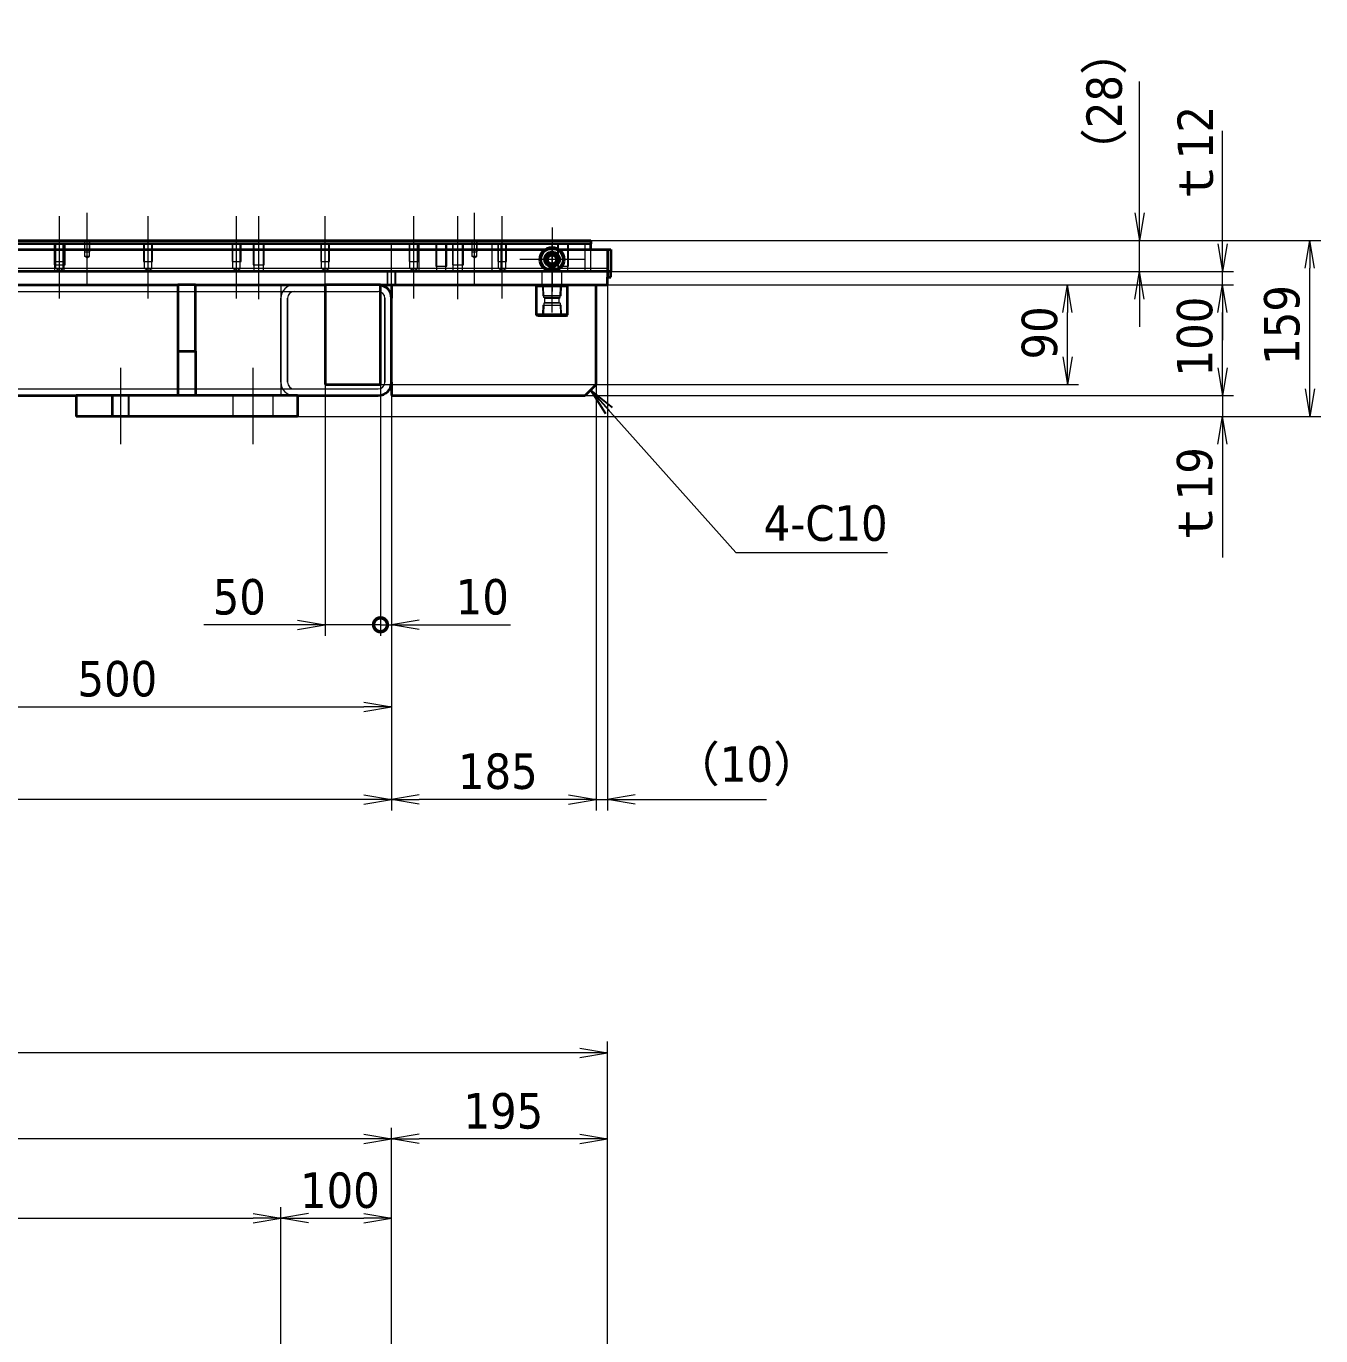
# Model space of a CAD drawing. Header units: millimetres. Extents: x -570 to 8410, y -405 to 5940.
# Drawn here: x 4936 to 6106, y 2125 to 3309 of the extents above; entities that cross this region are included whole.
import ezdxf

# ---------------------------------------------------------------- set-up
doc = ezdxf.new("R2010")
doc.units = ezdxf.units.MM
doc.header["$LTSCALE"] = 10
for name, color, linetype, lineweight in [('Center Mark (ISO)', 7, 'Continuous', 5), ('Centerline (ISO)', 7, 'Continuous', 5), ('Dimension (ISO)', 7, 'Continuous', 25), ('Hidden (ISO)', 7, 'Continuous', 5), ('Symbol (ISO)', 7, 'Continuous', 25), ('Visible (ISO)', 7, 'Continuous', 35)]:
    doc.layers.add(name, color=color, linetype=linetype, lineweight=lineweight)
doc.styles.add('Note Text (JIS)', font='tahoma.ttf')
doc.dimstyles.new('Default (JIS)', dxfattribs={"dimscale": 10, "dimtxt": 3.2, "dimasz": 2.5, "dimexe": 1, "dimexo": 0, "dimgap": 0.8, "dimtad": 1, "dimrnd": 1e-08, "dimdsep": 46, "dimtxsty": 'Note Text (JIS)', "dimblk": 'OPEN', "dimcen": 0.09, "dimdle": 10, "dimclrd": 7, "dimclre": 7, "dimclrt": 256, "dimadec": 0, "dimazin": 2, "dimtfac": 0.78125, "dimtmove": 0, "dimatfit": 3, "dimldrblk": 'OPEN', "dimfxl": 1, "dimtolj": 1, "dimtzin": 0, "dimlwd": 0, "dimlwe": 0, "dimarcsym": 0})
doc.dimstyles.new('Default (JIS)$7', dxfattribs={"dimscale": 10, "dimtxt": 3.2, "dimasz": 2.5, "dimexe": 1, "dimexo": 0, "dimgap": 0.8, "dimtad": 1, "dimrnd": 1e-08, "dimdsep": 46, "dimtxsty": 'Note Text (JIS)', "dimblk": 'OPEN', "dimcen": 0.09, "dimdle": 10, "dimclrd": 256, "dimclre": 7, "dimclrt": 256, "dimadec": 0, "dimazin": 2, "dimtfac": 0.78125, "dimtmove": 0, "dimatfit": 3, "dimldrblk": 'OPEN', "dimfxl": 1, "dimtolj": 1, "dimtzin": 0, "dimlwd": 0, "dimlwe": 0, "dimarcsym": 0})

# ---------------------------------------------------------------- blocks, each defined once
blk = doc.blocks.new('_Open')
at = {"color": 0, "linetype": 'ByBlock', "lineweight": -2}
for p, q in [((-1, 0.167), (0, 0)), ((-1, -0.167), (0, 0)), ((0, 0), (-1, 0))]:
    blk.add_line(p, q, dxfattribs=at)
blk = doc.blocks.new('*D81')
at = {"layer": 'Defpoints', "color": 0, "linetype": 'Continuous', "transparency": 16777216}
for p in [(5446.5, 3114.9), (6096.2, 3114.9), (5181.5, 2955.9)]:
    blk.add_point(p, dxfattribs=at)
at = {"layer": 'Dimension (ISO)', "color": 7, "linetype": 'Continuous', "lineweight": 0, "transparency": 16777216}
for p, q in [((5446.5, 3114.9), (6106.2, 3114.9)), ((6096.2, 2980.9), (6096.2, 3089.9)), ((5181.5, 2955.9), (6106.2, 2955.9))]:
    blk.add_line(p, q, dxfattribs=at)
at = {"layer": 'Dimension (ISO)', "color": 7, "linetype": 'Continuous', "lineweight": 0, "transparency": 16777216, "xscale": 25, "yscale": 25, "zscale": 25}
for p, rotation in [((6096.2, 3114.9), 90), ((6096.2, 2955.9), 270)]:
    blk.add_blockref('_Open', p, dxfattribs=dict(at, rotation=rotation))
at = {"layer": 'Dimension (ISO)', "linetype": 'Continuous', "lineweight": 5, "transparency": 16777216, "insert": (6054.9, 3002.7), "char_height": 32, "attachment_point": 1, "rotation": 90, "style": 'Note Text (JIS)'}
blk.add_mtext('\\A1;159', dxfattribs=at)
blk = doc.blocks.new('*D82')
at = {"layer": 'Defpoints', "color": 0, "linetype": 'Continuous', "transparency": 16777216}
for p in [(5441.5, 2974.9), (6017.4, 2974.9), (5181.5, 2955.9)]:
    blk.add_point(p, dxfattribs=at)
at = {"layer": 'Dimension (ISO)', "color": 7, "linetype": 'Continuous', "lineweight": 0, "transparency": 16777216}
for p, q in [((6017.4, 2999.9), (6017.4, 3024.9)), ((5441.5, 2974.9), (6027.4, 2974.9)), ((6017.4, 2974.9), (6017.4, 2955.9)), ((5181.5, 2955.9), (6027.4, 2955.9)), ((6017.4, 2930.9), (6017.4, 2828.6))]:
    blk.add_line(p, q, dxfattribs=at)
at = {"layer": 'Dimension (ISO)', "color": 7, "linetype": 'Continuous', "lineweight": 0, "transparency": 16777216, "xscale": 25, "yscale": 25, "zscale": 25}
for p, rotation in [((6017.4, 2974.9), 270), ((6017.4, 2955.9), 90)]:
    blk.add_blockref('_Open', p, dxfattribs=dict(at, rotation=rotation))
at = {"layer": 'Dimension (ISO)', "linetype": 'Continuous', "lineweight": 5, "transparency": 16777216, "insert": (5976.1, 2836.6), "char_height": 32, "attachment_point": 1, "rotation": 90, "style": 'Note Text (JIS)'}
blk.add_mtext('\\A1;\\fTahoma|b0|i0;ｔ19', dxfattribs=at)
blk = doc.blocks.new('*D83')
at = {"layer": 'Defpoints', "color": 0, "linetype": 'Continuous', "transparency": 16777216}
for p in [(5461.5, 3074.9), (6017.4, 3074.9), (5441.5, 2974.9)]:
    blk.add_point(p, dxfattribs=at)
at = {"layer": 'Dimension (ISO)', "color": 7, "linetype": 'Continuous', "lineweight": 0, "transparency": 16777216}
for p, q in [((5461.5, 3074.9), (6027.4, 3074.9)), ((6017.4, 2999.9), (6017.4, 3049.9)), ((5441.5, 2974.9), (6027.4, 2974.9))]:
    blk.add_line(p, q, dxfattribs=at)
at = {"layer": 'Dimension (ISO)', "color": 7, "linetype": 'Continuous', "lineweight": 0, "transparency": 16777216, "xscale": 25, "yscale": 25, "zscale": 25}
for p, rotation in [((6017.4, 3074.9), 90), ((6017.4, 2974.9), 270)]:
    blk.add_blockref('_Open', p, dxfattribs=dict(at, rotation=rotation))
at = {"layer": 'Dimension (ISO)', "linetype": 'Continuous', "lineweight": 5, "transparency": 16777216, "insert": (5976.1, 2992.2), "char_height": 32, "attachment_point": 1, "rotation": 90, "style": 'Note Text (JIS)'}
blk.add_mtext('\\A1;100', dxfattribs=at)
blk = doc.blocks.new('*D84')
at = {"layer": 'Defpoints', "color": 0, "linetype": 'Continuous', "transparency": 16777216}
for p in [(5461.5, 3086.9), (5461.5, 3074.9), (6017.4, 3074.9)]:
    blk.add_point(p, dxfattribs=at)
at = {"layer": 'Dimension (ISO)', "color": 7, "linetype": 'Continuous', "lineweight": 0, "transparency": 16777216}
for p, q in [((6017.4, 3111.9), (6017.4, 3214.1)), ((5461.5, 3086.9), (6027.4, 3086.9)), ((6017.4, 3074.9), (6017.4, 3086.9)), ((5461.5, 3074.9), (6027.4, 3074.9)), ((6017.4, 3049.9), (6017.4, 3024.9))]:
    blk.add_line(p, q, dxfattribs=at)
at = {"layer": 'Dimension (ISO)', "color": 7, "linetype": 'Continuous', "lineweight": 0, "transparency": 16777216, "xscale": 25, "yscale": 25, "zscale": 25}
for p, rotation in [((6017.4, 3086.9), 270), ((6017.4, 3074.9), 90)]:
    blk.add_blockref('_Open', p, dxfattribs=dict(at, rotation=rotation))
at = {"layer": 'Dimension (ISO)', "linetype": 'Continuous', "lineweight": 5, "transparency": 16777216, "insert": (5976.7, 3144.9), "char_height": 32, "attachment_point": 1, "rotation": 90, "style": 'Note Text (JIS)'}
blk.add_mtext('\\A1;\\fTahoma|b0|i0;ｔ12', dxfattribs=at)
blk = doc.blocks.new('*D85')
at = {"layer": 'Defpoints', "color": 0, "linetype": 'Continuous', "transparency": 16777216}
for p in [(5446.5, 3114.9), (5942.4, 3114.9), (5461.5, 3086.9)]:
    blk.add_point(p, dxfattribs=at)
at = {"layer": 'Dimension (ISO)', "color": 7, "linetype": 'Continuous', "lineweight": 0, "transparency": 16777216}
for p, q in [((5942.4, 3139.9), (5942.4, 3258.6)), ((5446.5, 3114.9), (5952.4, 3114.9)), ((5942.4, 3086.9), (5942.4, 3114.9)), ((5461.5, 3086.9), (5952.4, 3086.9)), ((5942.4, 3061.9), (5942.4, 3036.9))]:
    blk.add_line(p, q, dxfattribs=at)
at = {"layer": 'Dimension (ISO)', "color": 7, "linetype": 'Continuous', "lineweight": 0, "transparency": 16777216, "xscale": 25, "yscale": 25, "zscale": 25}
for p, rotation in [((5942.4, 3114.9), 270), ((5942.4, 3086.9), 90)]:
    blk.add_blockref('_Open', p, dxfattribs=dict(at, rotation=rotation))
at = {"layer": 'Dimension (ISO)', "linetype": 'Continuous', "lineweight": 5, "transparency": 16777216, "insert": (5894.4, 3172.9), "char_height": 32, "attachment_point": 1, "rotation": 90, "style": 'Note Text (JIS)'}
blk.add_mtext('\\A1;\\fTahoma|b0|i0;（28）', dxfattribs=at)
blk = doc.blocks.new('*D86')
at = {"layer": 'Defpoints', "color": 0, "linetype": 'Continuous', "transparency": 16777216}
for p in [(5461.5, 3074.9), (5877.2, 3074.9), (5256.5, 2984.9)]:
    blk.add_point(p, dxfattribs=at)
at = {"layer": 'Dimension (ISO)', "color": 7, "linetype": 'Continuous', "lineweight": 0, "transparency": 16777216}
for p, q in [((5461.5, 3074.9), (5887.2, 3074.9)), ((5877.2, 3009.9), (5877.2, 3049.9)), ((5256.5, 2984.9), (5887.2, 2984.9))]:
    blk.add_line(p, q, dxfattribs=at)
at = {"layer": 'Dimension (ISO)', "color": 7, "linetype": 'Continuous', "lineweight": 0, "transparency": 16777216, "xscale": 25, "yscale": 25, "zscale": 25}
for p, rotation in [((5877.2, 3074.9), 90), ((5877.2, 2984.9), 270)]:
    blk.add_blockref('_Open', p, dxfattribs=dict(at, rotation=rotation))
at = {"layer": 'Dimension (ISO)', "linetype": 'Continuous', "lineweight": 5, "transparency": 16777216, "insert": (5835.9, 3007.5), "char_height": 32, "attachment_point": 1, "rotation": 90, "style": 'Note Text (JIS)'}
blk.add_mtext('\\A1;90', dxfattribs=at)
blk = doc.blocks.new('*D90')
at = {"layer": 'Defpoints', "color": 0, "linetype": 'Continuous', "transparency": 16777216}
for p in [(5266.5, 2986.9), (4766.5, 2979.9), (5266.5, 2693.7)]:
    blk.add_point(p, dxfattribs=at)
at = {"layer": 'Dimension (ISO)', "color": 7, "linetype": 'Continuous', "lineweight": 0, "transparency": 16777216}
for p, q in [((5266.5, 2986.9), (5266.5, 2683.7)), ((4766.5, 2979.9), (4766.5, 2683.7)), ((4791.5, 2693.7), (5241.5, 2693.7))]:
    blk.add_line(p, q, dxfattribs=at)
at = {"layer": 'Dimension (ISO)', "color": 7, "linetype": 'Continuous', "lineweight": 0, "transparency": 16777216, "xscale": 25, "yscale": 25, "zscale": 25, "rotation": 180}
blk.add_blockref('_Open', (4766.5, 2693.7), dxfattribs=at)
at = {"layer": 'Dimension (ISO)', "color": 7, "linetype": 'Continuous', "lineweight": 0, "transparency": 16777216, "xscale": 25, "yscale": 25, "zscale": 25}
blk.add_blockref('_Open', (5266.5, 2693.7), dxfattribs=at)
at = {"layer": 'Dimension (ISO)', "linetype": 'Continuous', "lineweight": 5, "transparency": 16777216, "insert": (4982.7, 2735.1), "char_height": 32, "attachment_point": 1, "style": 'Note Text (JIS)'}
blk.add_mtext('\\A1;500', dxfattribs=at)
blk = doc.blocks.new('*D91')
at = {"layer": 'Defpoints', "color": 0, "linetype": 'Continuous', "transparency": 16777216}
for p in [(5461.5, 3074.9), (5451.5, 2984.9), (5451.5, 2610)]:
    blk.add_point(p, dxfattribs=at)
at = {"layer": 'Dimension (ISO)', "color": 7, "linetype": 'Continuous', "lineweight": 0, "transparency": 16777216}
for p, q in [((5461.5, 3074.9), (5461.5, 2600)), ((5451.5, 2984.9), (5451.5, 2600)), ((5426.5, 2610), (5401.5, 2610)), ((5451.5, 2610), (5461.5, 2610)), ((5486.5, 2610), (5605.2, 2610))]:
    blk.add_line(p, q, dxfattribs=at)
at = {"layer": 'Dimension (ISO)', "color": 7, "linetype": 'Continuous', "lineweight": 0, "transparency": 16777216, "xscale": 25, "yscale": 25, "zscale": 25}
blk.add_blockref('_Open', (5451.5, 2610), dxfattribs=at)
at = {"layer": 'Dimension (ISO)', "color": 7, "linetype": 'Continuous', "lineweight": 0, "transparency": 16777216, "xscale": 25, "yscale": 25, "zscale": 25, "rotation": 180}
blk.add_blockref('_Open', (5461.5, 2610), dxfattribs=at)
at = {"layer": 'Dimension (ISO)', "linetype": 'Continuous', "lineweight": 5, "transparency": 16777216, "insert": (5519.5, 2658), "char_height": 32, "attachment_point": 1, "style": 'Note Text (JIS)'}
blk.add_mtext('\\A1;\\fTahoma|b0|i0;（10）', dxfattribs=at)
blk = doc.blocks.new('*D92')
at = {"layer": 'Defpoints', "color": 0, "linetype": 'Continuous', "transparency": 16777216}
for p in [(5266.5, 2986.9), (5451.5, 2984.9), (5266.5, 2610)]:
    blk.add_point(p, dxfattribs=at)
at = {"layer": 'Dimension (ISO)', "color": 7, "linetype": 'Continuous', "lineweight": 0, "transparency": 16777216}
for p, q in [((5266.5, 2986.9), (5266.5, 2600)), ((5451.5, 2984.9), (5451.5, 2600)), ((5426.5, 2610), (5291.5, 2610))]:
    blk.add_line(p, q, dxfattribs=at)
at = {"layer": 'Dimension (ISO)', "color": 7, "linetype": 'Continuous', "lineweight": 0, "transparency": 16777216, "xscale": 25, "yscale": 25, "zscale": 25, "rotation": 180}
blk.add_blockref('_Open', (5266.5, 2610), dxfattribs=at)
at = {"layer": 'Dimension (ISO)', "color": 7, "linetype": 'Continuous', "lineweight": 0, "transparency": 16777216, "xscale": 25, "yscale": 25, "zscale": 25}
blk.add_blockref('_Open', (5451.5, 2610), dxfattribs=at)
at = {"layer": 'Dimension (ISO)', "linetype": 'Continuous', "lineweight": 5, "transparency": 16777216, "insert": (5326.5, 2651.5), "char_height": 32, "attachment_point": 1, "style": 'Note Text (JIS)'}
blk.add_mtext('\\A1;185', dxfattribs=at)
blk = doc.blocks.new('_DotSmall')
at = {"color": 0, "linetype": 'ByBlock', "const_width": 0.5}
blk.add_lwpolyline([(-0.0625, 0, 1), (0.0625, 0, 1)], format="xyb", close=True, dxfattribs=at)
blk = doc.blocks.new('*D93')
at = {"layer": 'Defpoints', "color": 0, "linetype": 'Continuous', "transparency": 16777216}
for p in [(5206.5, 2984.9), (5256.5, 2984.9), (5256.5, 2767.8)]:
    blk.add_point(p, dxfattribs=at)
at = {"layer": 'Dimension (ISO)', "color": 7, "linetype": 'Continuous', "lineweight": 0, "transparency": 16777216}
for p, q in [((5206.5, 2984.9), (5206.5, 2757.8)), ((5256.5, 2984.9), (5256.5, 2757.8)), ((5181.5, 2767.8), (5096.9, 2767.8)), ((5256.5, 2767.8), (5206.5, 2767.8)), ((5256.5, 2767.8), (5306.5, 2767.8))]:
    blk.add_line(p, q, dxfattribs=at)
at = {"layer": 'Dimension (ISO)', "color": 7, "linetype": 'Continuous', "lineweight": 0, "transparency": 16777216, "xscale": 25, "yscale": 25, "zscale": 25}
blk.add_blockref('_Open', (5206.5, 2767.8), dxfattribs=at)
at = {"layer": 'Dimension (ISO)', "color": 7, "linetype": 'Continuous', "lineweight": 0, "transparency": 16777216, "xscale": 25, "yscale": 25, "zscale": 25, "rotation": 180}
blk.add_blockref('_DotSmall', (5256.5, 2767.8), dxfattribs=at)
at = {"layer": 'Dimension (ISO)', "linetype": 'Continuous', "lineweight": 5, "transparency": 16777216, "insert": (5104.9, 2809.1), "char_height": 32, "attachment_point": 1, "style": 'Note Text (JIS)'}
blk.add_mtext('\\A1;50', dxfattribs=at)
blk = doc.blocks.new('*D94')
at = {"layer": 'Defpoints', "color": 0, "linetype": 'Continuous', "transparency": 16777216}
for p in [(5256.5, 2984.9), (5266.5, 2986.9), (5266.5, 2767.8)]:
    blk.add_point(p, dxfattribs=at)
at = {"layer": 'Dimension (ISO)', "color": 7, "linetype": 'Continuous', "lineweight": 0, "transparency": 16777216}
for p, q in [((5256.5, 2984.9), (5256.5, 2757.8)), ((5266.5, 2986.9), (5266.5, 2757.8)), ((5256.5, 2767.8), (5231.5, 2767.8)), ((5256.5, 2767.8), (5266.5, 2767.8)), ((5291.5, 2767.8), (5373.9, 2767.8))]:
    blk.add_line(p, q, dxfattribs=at)
at = {"layer": 'Dimension (ISO)', "color": 7, "linetype": 'Continuous', "lineweight": 0, "transparency": 16777216, "xscale": 25, "yscale": 25, "zscale": 25}
blk.add_blockref('_DotSmall', (5256.5, 2767.8), dxfattribs=at)
at = {"layer": 'Dimension (ISO)', "color": 7, "linetype": 'Continuous', "lineweight": 0, "transparency": 16777216, "xscale": 25, "yscale": 25, "zscale": 25, "rotation": 180}
blk.add_blockref('_Open', (5266.5, 2767.8), dxfattribs=at)
at = {"layer": 'Dimension (ISO)', "linetype": 'Continuous', "lineweight": 5, "transparency": 16777216, "insert": (5324.5, 2809.1), "char_height": 32, "attachment_point": 1, "style": 'Note Text (JIS)'}
blk.add_mtext('\\A1;10', dxfattribs=at)
blk = doc.blocks.new('*D95')
at = {"layer": 'Defpoints', "color": 0, "linetype": 'Continuous', "transparency": 16777216}
for p in [(1666.5, 2986.9), (5266.5, 2986.9), (1666.5, 2610)]:
    blk.add_point(p, dxfattribs=at)
at = {"layer": 'Dimension (ISO)', "color": 7, "linetype": 'Continuous', "lineweight": 0, "transparency": 16777216}
for p, q in [((1666.5, 2986.9), (1666.5, 2600)), ((5266.5, 2986.9), (5266.5, 2600)), ((5241.5, 2610), (1691.5, 2610))]:
    blk.add_line(p, q, dxfattribs=at)
at = {"layer": 'Dimension (ISO)', "color": 7, "linetype": 'Continuous', "lineweight": 0, "transparency": 16777216, "xscale": 25, "yscale": 25, "zscale": 25, "rotation": 180}
blk.add_blockref('_Open', (1666.5, 2610), dxfattribs=at)
at = {"layer": 'Dimension (ISO)', "color": 7, "linetype": 'Continuous', "lineweight": 0, "transparency": 16777216, "xscale": 25, "yscale": 25, "zscale": 25}
blk.add_blockref('_Open', (5266.5, 2610), dxfattribs=at)
at = {"layer": 'Dimension (ISO)', "linetype": 'Continuous', "lineweight": 5, "transparency": 16777216, "insert": (3314.2, 2662), "char_height": 32, "attachment_point": 1, "style": 'Note Text (JIS)'}
blk.add_mtext('\\A1;\\fTahoma|b0|i0;3600（角パイプ）', dxfattribs=at)
blk = doc.blocks.new('*D109')
at = {"layer": 'Defpoints', "color": 0, "linetype": 'Continuous', "transparency": 16777216}
for p in [(5266.5, 2303.3), (5461.5, 2017.9), (5266.5, 2002.9)]:
    blk.add_point(p, dxfattribs=at)
at = {"layer": 'Dimension (ISO)', "color": 7, "linetype": 'Continuous', "lineweight": 0, "transparency": 16777216}
for p, q in [((5266.5, 2002.9), (5266.5, 2313.3)), ((5461.5, 2017.9), (5461.5, 2313.3)), ((5436.5, 2303.3), (5291.5, 2303.3))]:
    blk.add_line(p, q, dxfattribs=at)
at = {"layer": 'Dimension (ISO)', "color": 7, "linetype": 'Continuous', "lineweight": 0, "transparency": 16777216, "xscale": 25, "yscale": 25, "zscale": 25, "rotation": 180}
blk.add_blockref('_Open', (5266.5, 2303.3), dxfattribs=at)
at = {"layer": 'Dimension (ISO)', "color": 7, "linetype": 'Continuous', "lineweight": 0, "transparency": 16777216, "xscale": 25, "yscale": 25, "zscale": 25}
blk.add_blockref('_Open', (5461.5, 2303.3), dxfattribs=at)
at = {"layer": 'Dimension (ISO)', "linetype": 'Continuous', "lineweight": 5, "transparency": 16777216, "insert": (5331.5, 2344.6), "char_height": 32, "attachment_point": 1, "style": 'Note Text (JIS)'}
blk.add_mtext('\\A1;195', dxfattribs=at)
blk = doc.blocks.new('*D110')
at = {"layer": 'Defpoints', "color": 0, "linetype": 'Continuous', "transparency": 16777216}
for p in [(1666.5, 2303.3), (1666.5, 2002.9), (5266.5, 2002.9)]:
    blk.add_point(p, dxfattribs=at)
at = {"layer": 'Dimension (ISO)', "color": 7, "linetype": 'Continuous', "lineweight": 0, "transparency": 16777216}
for p, q in [((1666.5, 2002.9), (1666.5, 2313.3)), ((5266.5, 2002.9), (5266.5, 2313.3)), ((5241.5, 2303.3), (1691.5, 2303.3))]:
    blk.add_line(p, q, dxfattribs=at)
at = {"layer": 'Dimension (ISO)', "color": 7, "linetype": 'Continuous', "lineweight": 0, "transparency": 16777216, "xscale": 25, "yscale": 25, "zscale": 25, "rotation": 180}
blk.add_blockref('_Open', (1666.5, 2303.3), dxfattribs=at)
at = {"layer": 'Dimension (ISO)', "color": 7, "linetype": 'Continuous', "lineweight": 0, "transparency": 16777216, "xscale": 25, "yscale": 25, "zscale": 25}
blk.add_blockref('_Open', (5266.5, 2303.3), dxfattribs=at)
at = {"layer": 'Dimension (ISO)', "linetype": 'Continuous', "lineweight": 5, "transparency": 16777216, "insert": (3403.6, 2351.3), "char_height": 32, "attachment_point": 1, "style": 'Note Text (JIS)'}
blk.add_mtext('\\A1;\\fTahoma|b0|i0;（3600）', dxfattribs=at)
blk = doc.blocks.new('*D111')
at = {"layer": 'Defpoints', "color": 0, "linetype": 'Continuous', "transparency": 16777216}
for p in [(1471.5, 2381.1), (1471.5, 2017.9), (5461.5, 2017.9)]:
    blk.add_point(p, dxfattribs=at)
at = {"layer": 'Dimension (ISO)', "color": 7, "linetype": 'Continuous', "lineweight": 0, "transparency": 16777216}
for p, q in [((1471.5, 2017.9), (1471.5, 2391.1)), ((5461.5, 2017.9), (5461.5, 2391.1)), ((5436.5, 2381.1), (1496.5, 2381.1))]:
    blk.add_line(p, q, dxfattribs=at)
at = {"layer": 'Dimension (ISO)', "color": 7, "linetype": 'Continuous', "lineweight": 0, "transparency": 16777216, "xscale": 25, "yscale": 25, "zscale": 25, "rotation": 180}
blk.add_blockref('_Open', (1471.5, 2381.1), dxfattribs=at)
at = {"layer": 'Dimension (ISO)', "color": 7, "linetype": 'Continuous', "lineweight": 0, "transparency": 16777216, "xscale": 25, "yscale": 25, "zscale": 25}
blk.add_blockref('_Open', (5461.5, 2381.1), dxfattribs=at)
at = {"layer": 'Dimension (ISO)', "linetype": 'Continuous', "lineweight": 5, "transparency": 16777216, "insert": (3345.8, 2431.3), "char_height": 32, "attachment_point": 1, "style": 'Note Text (JIS)'}
blk.add_mtext('\\A1;\\fTahoma|b0|i0;3990（t12板）', dxfattribs=at)
blk = doc.blocks.new('*D116')
at = {"layer": 'Defpoints', "color": 0, "linetype": 'Continuous', "transparency": 16777216}
for p in [(5166.5, 2231.6), (4416.5, 1902.9), (5166.5, 1902.9)]:
    blk.add_point(p, dxfattribs=at)
at = {"layer": 'Dimension (ISO)', "color": 7, "linetype": 'Continuous', "lineweight": 0, "transparency": 16777216}
for p, q in [((4416.5, 1902.9), (4416.5, 2241.6)), ((5166.5, 1902.9), (5166.5, 2241.6)), ((4441.5, 2231.6), (5141.5, 2231.6))]:
    blk.add_line(p, q, dxfattribs=at)
at = {"layer": 'Dimension (ISO)', "color": 7, "linetype": 'Continuous', "lineweight": 0, "transparency": 16777216, "xscale": 25, "yscale": 25, "zscale": 25, "rotation": 180}
blk.add_blockref('_Open', (4416.5, 2231.6), dxfattribs=at)
at = {"layer": 'Dimension (ISO)', "color": 7, "linetype": 'Continuous', "lineweight": 0, "transparency": 16777216, "xscale": 25, "yscale": 25, "zscale": 25}
blk.add_blockref('_Open', (5166.5, 2231.6), dxfattribs=at)
at = {"layer": 'Dimension (ISO)', "linetype": 'Continuous', "lineweight": 5, "transparency": 16777216, "insert": (4757.4, 2272.9), "char_height": 32, "attachment_point": 1, "style": 'Note Text (JIS)'}
blk.add_mtext('\\A1;750', dxfattribs=at)
blk = doc.blocks.new('*D117')
at = {"layer": 'Defpoints', "color": 0, "linetype": 'Continuous', "transparency": 16777216}
for p in [(5266.5, 2231.6), (5266.5, 2002.9), (5166.5, 1902.9)]:
    blk.add_point(p, dxfattribs=at)
at = {"layer": 'Dimension (ISO)', "color": 7, "linetype": 'Continuous', "lineweight": 0, "transparency": 16777216}
for p, q in [((5166.5, 1902.9), (5166.5, 2241.6)), ((5266.5, 2002.9), (5266.5, 2241.6)), ((5191.5, 2231.6), (5241.5, 2231.6))]:
    blk.add_line(p, q, dxfattribs=at)
at = {"layer": 'Dimension (ISO)', "color": 7, "linetype": 'Continuous', "lineweight": 0, "transparency": 16777216, "xscale": 25, "yscale": 25, "zscale": 25, "rotation": 180}
blk.add_blockref('_Open', (5166.5, 2231.6), dxfattribs=at)
at = {"layer": 'Dimension (ISO)', "color": 7, "linetype": 'Continuous', "lineweight": 0, "transparency": 16777216, "xscale": 25, "yscale": 25, "zscale": 25}
blk.add_blockref('_Open', (5266.5, 2231.6), dxfattribs=at)
at = {"layer": 'Dimension (ISO)', "linetype": 'Continuous', "lineweight": 5, "transparency": 16777216, "insert": (5183.8, 2272.9), "char_height": 32, "attachment_point": 1, "style": 'Note Text (JIS)'}
blk.add_mtext('\\A1;100', dxfattribs=at)

msp = doc.modelspace()

# ---------------------------------------------------------------- linework, layer by layer
at = {"layer": 'Center Mark (ISO)', "linetype": 'Continuous'}
for p, q in [((5411.481, 3126.905), (5411.481, 3068.905)), ((5440.481, 3097.905), (5382.481, 3097.905))]:
    msp.add_line(p, q, dxfattribs=at)
at = {"layer": 'Centerline (ISO)', "linetype": 'Continuous'}
for p, q in [((4966.481, 3062.708), (4966.481, 3136.905)), ((4991.481, 3074.463), (4991.481, 3139.905)), ((5046.481, 3062.708), (5046.481, 3136.905)), ((5126.481, 3062.708), (5126.481, 3136.905)), ((5146.481, 3061.905), (5146.481, 3136.905)), ((5206.481, 3062.708), (5206.481, 3136.905)), ((5286.481, 3062.708), (5286.481, 3136.905)), ((5326.481, 3061.905), (5326.481, 3136.905)), ((5341.481, 3074.463), (5341.481, 3139.905)), ((5366.481, 3062.708), (5366.481, 3136.905)), ((5266.481, 3049.905), (5266.481, 3111.905)), ((5411.481, 3049.905), (5411.481, 3111.905)), ((5021.481, 2999.905), (5021.481, 2930.905)), ((5141.481, 2930.905), (5141.481, 2999.905))]:
    msp.add_line(p, q, dxfattribs=at)
at = {"layer": 'Hidden (ISO)'}
for p, q in [((4988.981, 3114.905), (4988.981, 3104.905)), ((4989.414, 3100.705), (4989.414, 3114.905)), ((4993.548, 3100.705), (4993.548, 3114.905)), ((4993.981, 3104.905), (4993.981, 3114.905)), ((5338.981, 3114.905), (5338.981, 3104.905)), ((5339.414, 3100.705), (5339.414, 3114.905)), ((5343.548, 3100.705), (5343.548, 3114.905)), ((5343.981, 3104.905), (5343.981, 3114.905)), ((4961.481, 3111.905), (4961.481, 3092.905)), ((4962.293, 3086.905), (4962.293, 3111.905)), ((4962.481, 3111.905), (4962.481, 3095.905)), ((4963.157, 3089.705), (4963.157, 3111.905)), ((4969.804, 3089.705), (4969.804, 3111.905)), ((4970.481, 3095.905), (4970.481, 3111.905)), ((4970.669, 3086.905), (4970.669, 3111.905)), ((4971.481, 3092.905), (4971.481, 3111.905)), ((4988.981, 3104.905), (4993.981, 3104.905)), ((4993.548, 3100.705), (4989.414, 3100.705)), ((4991.481, 3099.463), (4989.414, 3100.705)), ((4991.481, 3099.463), (4993.548, 3100.705)), ((5042.481, 3111.905), (5042.481, 3095.905)), ((5043.157, 3089.705), (5043.157, 3111.905)), ((5049.804, 3089.705), (5049.804, 3111.905)), ((5050.481, 3095.905), (5050.481, 3111.905)), ((5122.481, 3111.905), (5122.481, 3095.905)), ((5123.157, 3089.705), (5123.157, 3111.905)), ((5129.804, 3089.705), (5129.804, 3111.905)), ((5130.481, 3095.905), (5130.481, 3111.905)), ((5141.481, 3111.905), (5141.481, 3092.905)), ((5142.293, 3086.905), (5142.293, 3111.905)), ((5150.669, 3086.905), (5150.669, 3111.905)), ((5151.481, 3092.905), (5151.481, 3111.905)), ((5202.481, 3111.905), (5202.481, 3095.905)), ((5203.157, 3089.705), (5203.157, 3111.905)), ((5209.804, 3089.705), (5209.804, 3111.905)), ((5210.481, 3095.905), (5210.481, 3111.905)), ((5282.481, 3111.905), (5282.481, 3095.905)), ((5283.157, 3089.705), (5283.157, 3111.905)), ((5289.804, 3089.705), (5289.804, 3111.905)), ((5290.481, 3095.905), (5290.481, 3111.905)), ((5291.481, 3086.905), (5291.481, 3111.905)), ((5306.481, 3111.905), (5306.481, 3091.905)), ((5307.293, 3086.905), (5307.293, 3111.905)), ((5315.669, 3086.905), (5315.669, 3111.905)), ((5316.481, 3091.905), (5316.481, 3111.905)), ((5321.481, 3111.905), (5321.481, 3092.905)), ((5322.293, 3086.905), (5322.293, 3111.905)), ((5330.669, 3086.905), (5330.669, 3111.905)), ((5331.481, 3092.905), (5331.481, 3111.905)), ((5338.981, 3104.905), (5343.981, 3104.905)), ((5343.548, 3100.705), (5339.414, 3100.705)), ((5341.481, 3099.463), (5339.414, 3100.705)), ((5341.481, 3099.463), (5343.548, 3100.705)), ((5357.481, 3086.905), (5357.481, 3111.905)), ((5362.481, 3111.905), (5362.481, 3095.905)), ((5363.157, 3089.705), (5363.157, 3111.905)), ((5365.481, 3086.905), (5365.481, 3111.905)), ((5369.804, 3089.705), (5369.804, 3111.905)), ((5370.481, 3095.905), (5370.481, 3111.905)), ((5405.156, 3106.905), (5417.805, 3106.905)), ((5416.481, 3111.905), (5416.481, 3091.905)), ((5417.293, 3086.905), (5417.293, 3111.905)), ((5425.669, 3086.905), (5425.669, 3111.905)), ((5426.481, 3091.905), (5426.481, 3111.905)), ((5441.481, 3086.905), (5441.481, 3111.905)), ((5446.481, 3086.905), (5446.481, 3106.905)), ((1471.481, 3090.105), (5461.481, 3090.105)), ((4961.481, 3092.905), (4971.481, 3092.905)), ((4962.481, 3095.905), (4970.481, 3095.905)), ((4969.804, 3089.705), (4963.157, 3089.705)), ((4966.481, 3087.708), (4963.157, 3089.705)), ((4966.481, 3087.708), (4969.804, 3089.705)), ((5042.481, 3095.905), (5050.481, 3095.905)), ((5049.804, 3089.705), (5043.157, 3089.705)), ((5046.481, 3087.708), (5043.157, 3089.705)), ((5046.481, 3087.708), (5049.804, 3089.705)), ((5122.481, 3095.905), (5130.481, 3095.905)), ((5129.804, 3089.705), (5123.157, 3089.705)), ((5126.481, 3087.708), (5123.157, 3089.705)), ((5126.481, 3087.708), (5129.804, 3089.705)), ((5141.481, 3092.905), (5151.481, 3092.905)), ((5202.481, 3095.905), (5210.481, 3095.905)), ((5209.804, 3089.705), (5203.157, 3089.705)), ((5206.481, 3087.708), (5203.157, 3089.705)), ((5206.481, 3087.708), (5209.804, 3089.705)), ((5282.481, 3095.905), (5290.481, 3095.905)), ((5289.804, 3089.705), (5283.157, 3089.705)), ((5286.481, 3087.708), (5283.157, 3089.705)), ((5286.481, 3087.708), (5289.804, 3089.705)), ((5306.481, 3091.905), (5316.481, 3091.905)), ((5321.481, 3092.905), (5331.481, 3092.905)), ((5362.481, 3095.905), (5370.481, 3095.905)), ((5369.804, 3089.705), (5363.157, 3089.705)), ((5366.481, 3087.708), (5363.157, 3089.705)), ((5366.481, 3087.708), (5369.804, 3089.705)), ((5416.481, 3091.905), (5426.481, 3091.905)), ((5262.481, 3086.905), (5262.481, 3074.905)), ((5263.157, 3074.905), (5263.157, 3086.905)), ((5269.804, 3074.905), (5269.804, 3086.905)), ((5270.481, 3074.905), (5270.481, 3086.905)), ((5402.481, 3074.905), (5402.481, 3086.905)), ((5420.481, 3074.905), (5420.481, 3086.905)), ((1678.481, 3068.905), (5254.481, 3068.905)), ((5166.481, 3074.905), (5166.481, 3062.905)), ((5403.834, 3074.021), (5402.95, 3074.905)), ((5402.977, 3074.021), (5403.256, 3065.1)), ((5419.706, 3065.1), (5403.256, 3065.1)), ((5419.128, 3074.021), (5403.834, 3074.021)), ((5404.161, 3063.537), (5403.834, 3074.021)), ((5418.801, 3063.537), (5419.128, 3074.021)), ((5419.128, 3074.021), (5420.012, 3074.905)), ((5419.706, 3065.1), (5419.985, 3074.021)), ((5166.481, 3062.905), (5166.481, 2986.905)), ((5166.481, 2986.905), (5166.481, 3062.905)), ((5172.481, 2986.905), (5172.481, 3062.905)), ((5172.481, 3062.905), (5172.481, 2986.905)), ((5260.481, 3062.905), (5260.481, 2986.905)), ((5260.481, 2986.905), (5260.481, 3062.905)), ((5403.256, 3056.709), (5402.977, 3047.788)), ((5403.256, 3056.709), (5419.706, 3056.709)), ((5404.161, 3058.272), (5403.834, 3047.788)), ((5418.801, 3063.537), (5404.161, 3063.537)), ((5405.131, 3062.977), (5404.161, 3063.537)), ((5405.131, 3058.832), (5404.161, 3058.272)), ((5418.801, 3058.272), (5404.161, 3058.272)), ((5405.131, 3062.977), (5417.831, 3062.977)), ((5405.131, 3058.832), (5405.131, 3062.977)), ((5417.831, 3058.832), (5405.131, 3058.832)), ((5417.831, 3062.977), (5418.801, 3063.537)), ((5417.831, 3058.832), (5417.831, 3062.977)), ((5417.831, 3058.832), (5418.801, 3058.272)), ((5418.801, 3058.272), (5419.128, 3047.788)), ((5419.985, 3047.788), (5419.706, 3056.709)), ((5403.834, 3047.788), (5402.95, 3046.905)), ((5419.128, 3047.788), (5403.834, 3047.788)), ((5419.128, 3047.788), (5420.012, 3046.905)), ((5166.481, 2986.905), (5166.481, 2974.905)), ((1678.481, 2980.905), (5254.481, 2980.905)), ((5013.481, 2974.905), (5013.481, 2955.905)), ((5014.563, 2974.905), (5014.563, 2955.905)), ((5028.398, 2974.905), (5028.398, 2955.905)), ((5029.481, 2955.905), (5029.481, 2974.905)), ((5123.481, 2955.905), (5123.481, 2974.905)), ((5159.481, 2955.905), (5159.481, 2974.905))]:
    msp.add_line(p, q, dxfattribs=at)
for radius in [6.739, 6.493]:
    msp.add_circle((5411.481, 3097.905), radius, dxfattribs=at)
for centre, radius, start, end in [((5178.481, 3062.905), 12, 90, 180), ((5178.481, 3062.905), 12, 90, 180), ((5178.481, 3062.905), 6, 90, 180), ((5178.481, 3062.905), 6, 90, 180), ((5254.481, 3062.905), 12, 80.405932, 90), ((5254.481, 3062.905), 12, 80.405932, 90), ((5254.481, 3062.905), 6, 0, 90), ((5254.481, 3062.905), 6, 0, 90), ((5178.481, 2986.905), 12, 180, 270), ((5178.481, 2986.905), 12, 180, 270), ((5178.481, 2986.905), 6, 180, 270), ((5178.481, 2986.905), 6, 180, 270), ((5254.481, 2986.905), 6, 270, 0), ((5254.481, 2986.905), 6, 270, 0)]:
    msp.add_arc(centre, radius, start, end, dxfattribs=at)
at = {"layer": 'Visible (ISO)'}
for p, q in [((1486.481, 3114.905), (5446.481, 3114.905)), ((5446.481, 3114.905), (5446.481, 3111.905)), ((5446.481, 3111.905), (1486.481, 3111.905)), ((1527.805, 3106.905), (5405.156, 3106.905)), ((5417.805, 3106.905), (5461.481, 3106.905)), ((5446.481, 3106.905), (5446.481, 3111.905)), ((5461.481, 3106.905), (5461.481, 3086.905)), ((5461.481, 3106.905), (5464.681, 3106.905)), ((5461.481, 3106.905), (5461.481, 3091.105)), ((5464.681, 3106.905), (5464.681, 3086.905)), ((5461.481, 3086.905), (1471.481, 3086.905)), ((5461.481, 3086.905), (5461.481, 3081.905)), ((5464.681, 3086.905), (5461.481, 3086.905)), ((5461.481, 3074.905), (5461.481, 3081.905)), ((5461.481, 3081.905), (5464.681, 3081.905)), ((5464.681, 3081.905), (5464.681, 3086.905)), ((4021.481, 3074.905), (5073.481, 3074.905)), ((5089.481, 3074.905), (5073.481, 3074.905)), ((5073.481, 3074.905), (5073.481, 3014.905)), ((5089.481, 3074.905), (5206.481, 3074.905)), ((5089.481, 3014.905), (5089.481, 3074.905)), ((5206.481, 3074.905), (5206.481, 2984.905)), ((5256.481, 3074.905), (5206.481, 3074.905)), ((5256.481, 3074.905), (5461.481, 3074.905)), ((5256.481, 2984.905), (5256.481, 3074.905)), ((5266.481, 3074.905), (5266.481, 3062.905)), ((5398.481, 3074.905), (5397.481, 3073.905)), ((5425.481, 3073.905), (5397.481, 3073.905)), ((5397.481, 3047.905), (5397.481, 3073.905)), ((5424.481, 3074.905), (5425.481, 3073.905)), ((5425.481, 3047.905), (5425.481, 3073.905)), ((5451.481, 2984.905), (5451.481, 3074.905)), ((5266.481, 2986.905), (5266.481, 3062.905)), ((5266.481, 2986.905), (5266.481, 3062.905)), ((5425.481, 3047.905), (5397.481, 3047.905)), ((5398.481, 3046.905), (5397.481, 3047.905)), ((5424.481, 3046.905), (5398.481, 3046.905)), ((5424.481, 3046.905), (5425.481, 3047.905)), ((5073.481, 3014.905), (5089.481, 3014.905)), ((5073.481, 3014.905), (5073.481, 2974.905)), ((5089.481, 3014.905), (5089.481, 2974.905)), ((5206.481, 2984.905), (5256.481, 2984.905)), ((5266.481, 2986.905), (5266.481, 2974.905)), ((5451.481, 2984.905), (5441.481, 2974.905)), ((4031.481, 2974.905), (4981.481, 2974.905)), ((4981.481, 2974.905), (4981.481, 2955.905)), ((5181.481, 2974.905), (4981.481, 2974.905)), ((5181.481, 2974.905), (5181.481, 2955.905)), ((5181.481, 2974.905), (5254.481, 2974.905)), ((5266.481, 2974.905), (5441.481, 2974.905)), ((5181.481, 2955.905), (4981.481, 2955.905))]:
    msp.add_line(p, q, dxfattribs=at)
for radius in [11, 10, 6.766, 5.882, 5.588, 4.6, 4]:
    msp.add_circle((5411.481, 3097.905), radius, dxfattribs=at)
for centre, start, end in [((5254.481, 3062.905), 0, 80.405932), ((5254.481, 3062.905), 0, 80.405932), ((5254.481, 2986.905), 270, 0), ((5254.481, 2986.905), 270, 0)]:
    msp.add_arc(centre, 12, start, end, dxfattribs=at)

# ---------------------------------------------------------------- texts
at = {"layer": 'Symbol (ISO)', "insert": (5602.725, 2875.694), "char_height": 32, "attachment_point": 1, "style": 'Note Text (JIS)'}
msp.add_mtext('4-C10', dxfattribs=at)

# ---------------------------------------------------------------- dimensions: what is measured, and where the dimension line sits
at = {"layer": 'Dimension (ISO)', "color": 7, "linetype": 'Continuous', "lineweight": 5}
for base, p1, p2, angle, text, override, picture, middle in [((5942.352, 3114.905), (5461.481, 3086.905), (5446.481, 3114.905), 90, '\\fTahoma|b0|i0;（<>）', {"dimgap": 0.8, "dimdec": 2, "dimtol": 0, "dimlim": 0, "dimtp": 0, "dimtm": 0, "dimtdec": 2, "dimtofl": 1, "dimatfit": 1}, '*D85', (5942.352, 3211.75)), ((6017.402, 3074.905), (5461.481, 3086.905), (5461.481, 3074.905), 90, '\\fTahoma|b0|i0;ｔ<>', {"dimgap": 0.8, "dimdec": 2, "dimtol": 0, "dimlim": 0, "dimtp": 0, "dimtm": 0, "dimtdec": 2, "dimtofl": 1, "dimatfit": 1}, '*D84', (6017.402, 3175.51)), ((6017.402, 2974.905), (5181.481, 2955.905), (5441.481, 2974.905), 90, '\\fTahoma|b0|i0;ｔ<>', {"dimgap": 0.8, "dimdec": 2, "dimtol": 0, "dimlim": 0, "dimtp": 0, "dimtm": 0, "dimtdec": 2, "dimtofl": 1, "dimatfit": 1}, '*D82', (6017.402, 2867.246)), ((1471.481, 2381.083), (5461.481, 2017.937), (1471.481, 2017.937), 180, '\\fTahoma|b0|i0;<>（t12板）', {"dimgap": 0.8, "dimdec": 2, "dimtol": 0, "dimlim": 0, "dimtp": 0, "dimtm": 0, "dimtdec": 2, "dimtofl": 0, "dimatfit": 1}, '*D111', (3466.481, 2381.083)), ((1666.481, 2303.255), (5266.481, 2002.937), (1666.481, 2002.937), 180, '\\fTahoma|b0|i0;（<>）', {"dimgap": 0.8, "dimdec": 2, "dimtol": 0, "dimlim": 0, "dimtp": 0, "dimtm": 0, "dimtdec": 2, "dimtofl": 0, "dimatfit": 1}, '*D110', (3466.481, 2303.255))]:
    dim = msp.add_linear_dim(base=base, p1=p1, p2=p2, angle=angle, text=text, dimstyle='Default (JIS)', override=override, dxfattribs=at)
    dim.commit()
    dim.dimension.update_dxf_attribs({"geometry": picture, "text_midpoint": middle, "dimtype": 160})
for base, p1, p2, angle, override, picture, middle in [((6096.195, 3114.905), (5181.481, 2955.905), (5446.481, 3114.905), 90, {"dimgap": 0.8, "dimdec": 2, "dimtol": 0, "dimlim": 0, "dimtp": 0, "dimtm": 0, "dimtdec": 2, "dimtofl": 0, "dimatfit": 1}, '*D81', (6096.195, 3035.405)), ((5877.208, 3074.905), (5256.481, 2984.905), (5461.481, 3074.905), 270, {"dimgap": 0.8, "dimdec": 2, "dimtol": 0, "dimlim": 0, "dimtp": 0, "dimtm": 0, "dimtdec": 2, "dimtofl": 0, "dimatfit": 1}, '*D86', (5877.208, 3029.905)), ((6017.402, 3074.905), (5441.481, 2974.905), (5461.481, 3074.905), 270, {"dimgap": 0.8, "dimdec": 2, "dimtol": 0, "dimlim": 0, "dimtp": 0, "dimtm": 0, "dimtdec": 2, "dimtofl": 0, "dimatfit": 1}, '*D83', (6017.402, 3024.905)), ((5266.481, 2693.747), (4766.481, 2979.905), (5266.481, 2986.905), 180, {"dimgap": 0.8, "dimdec": 2, "dimtol": 0, "dimlim": 0, "dimtp": 0, "dimtm": 0, "dimtdec": 2, "dimtofl": 0, "dimatfit": 1}, '*D90', (5016.481, 2693.747)), ((5256.481, 2767.798), (5206.481, 2984.905), (5256.481, 2984.905), 180, {"dimgap": 0.8, "dimdec": 2, "dimblk1": 'Open', "dimblk2": 'DotSmall', "dimsah": 1, "dimdle": 0, "dimtol": 0, "dimlim": 0, "dimtp": 0, "dimtm": 0, "dimtdec": 2, "dimtofl": 1, "dimatfit": 1}, '*D93', (5126.678, 2767.798)), ((5266.481, 2303.255), (5461.481, 2017.937), (5266.481, 2002.937), 180, {"dimgap": 0.8, "dimdec": 2, "dimtol": 0, "dimlim": 0, "dimtp": 0, "dimtm": 0, "dimtdec": 2, "dimtofl": 0, "dimatfit": 1}, '*D109', (5363.981, 2303.255)), ((5266.481, 2231.555), (5166.481, 1902.937), (5266.481, 2002.937), 180, {"dimgap": 0.8, "dimdec": 2, "dimtol": 0, "dimlim": 0, "dimtp": 0, "dimtm": 0, "dimtdec": 2, "dimtofl": 0, "dimatfit": 1}, '*D117', (5216.481, 2231.555))]:
    dim = msp.add_linear_dim(base=base, p1=p1, p2=p2, angle=angle, dimstyle='Default (JIS)', override=override, dxfattribs=at)
    dim.commit()
    dim.dimension.update_dxf_attribs({"geometry": picture, "text_midpoint": middle, "dimtype": 160})
for base, p1, p2, text, override, picture, middle in [((5451.481, 2610.044), (5461.481, 3074.905), (5451.481, 2984.905), '\\fTahoma|b0|i0;（<>）', {"dimgap": 0.8, "dimdec": 2, "dimtol": 0, "dimlim": 0, "dimtp": 0, "dimtm": 0, "dimtdec": 2, "dimtofl": 1, "dimatfit": 1}, '*D91', (5558.326, 2610.044)), ((1666.481, 2610.044), (5266.481, 2986.905), (1666.481, 2986.905), '\\fTahoma|b0|i0;<>（角パイプ）', {"dimgap": 0.8, "dimdec": 2, "dimtol": 0, "dimlim": 0, "dimtp": 0, "dimtm": 0, "dimtdec": 2, "dimtofl": 0, "dimatfit": 1}, '*D95', (3466.481, 2610.044))]:
    dim = msp.add_linear_dim(base=base, p1=p1, p2=p2, text=text, dimstyle='Default (JIS)', override=override, dxfattribs=at)
    dim.commit()
    dim.dimension.update_dxf_attribs({"geometry": picture, "text_midpoint": middle, "dimtype": 160})
for base, p1, p2, override, picture, middle in [((5266.481, 2767.798), (5256.481, 2984.905), (5266.481, 2986.905), {"dimgap": 0.8, "dimdec": 2, "dimblk1": 'DotSmall', "dimblk2": 'Open', "dimsah": 1, "dimdle": 0, "dimtol": 0, "dimlim": 0, "dimtp": 0, "dimtm": 0, "dimtdec": 2, "dimtofl": 1, "dimatfit": 1}, '*D94', (5345.187, 2767.798)), ((5266.481, 2610.044), (5451.481, 2984.905), (5266.481, 2986.905), {"dimgap": 0.8, "dimdec": 2, "dimtol": 0, "dimlim": 0, "dimtp": 0, "dimtm": 0, "dimtdec": 2, "dimtofl": 0, "dimatfit": 1}, '*D92', (5358.981, 2610.044)), ((5166.481, 2231.555), (4416.481, 1902.937), (5166.481, 1902.937), {"dimgap": 0.8, "dimdec": 2, "dimtol": 0, "dimlim": 0, "dimtp": 0, "dimtm": 0, "dimtdec": 2, "dimtofl": 0, "dimatfit": 1}, '*D116', (4791.481, 2231.555))]:
    dim = msp.add_linear_dim(base=base, p1=p1, p2=p2, dimstyle='Default (JIS)', override=override, dxfattribs=at)
    dim.commit()
    dim.dimension.update_dxf_attribs({"geometry": picture, "text_midpoint": middle, "dimtype": 160})

# ---------------------------------------------------------------- leaders
at = {"layer": 'Symbol (ISO)', "color": 7, "linetype": 'Continuous', "lineweight": 5, "annotation_type": 0, "has_hookline": 1, "hookline_direction": 0, "text_width": 111.86}
msp.add_leader([(5446.481, 2979.905), (5577.725, 2833.039), (5602.725, 2833.039)], dimstyle='Default (JIS)$7', override={"dimgap": 0, "dimtad": 1}, dxfattribs=at)

doc.saveas('drawing.dxf')
